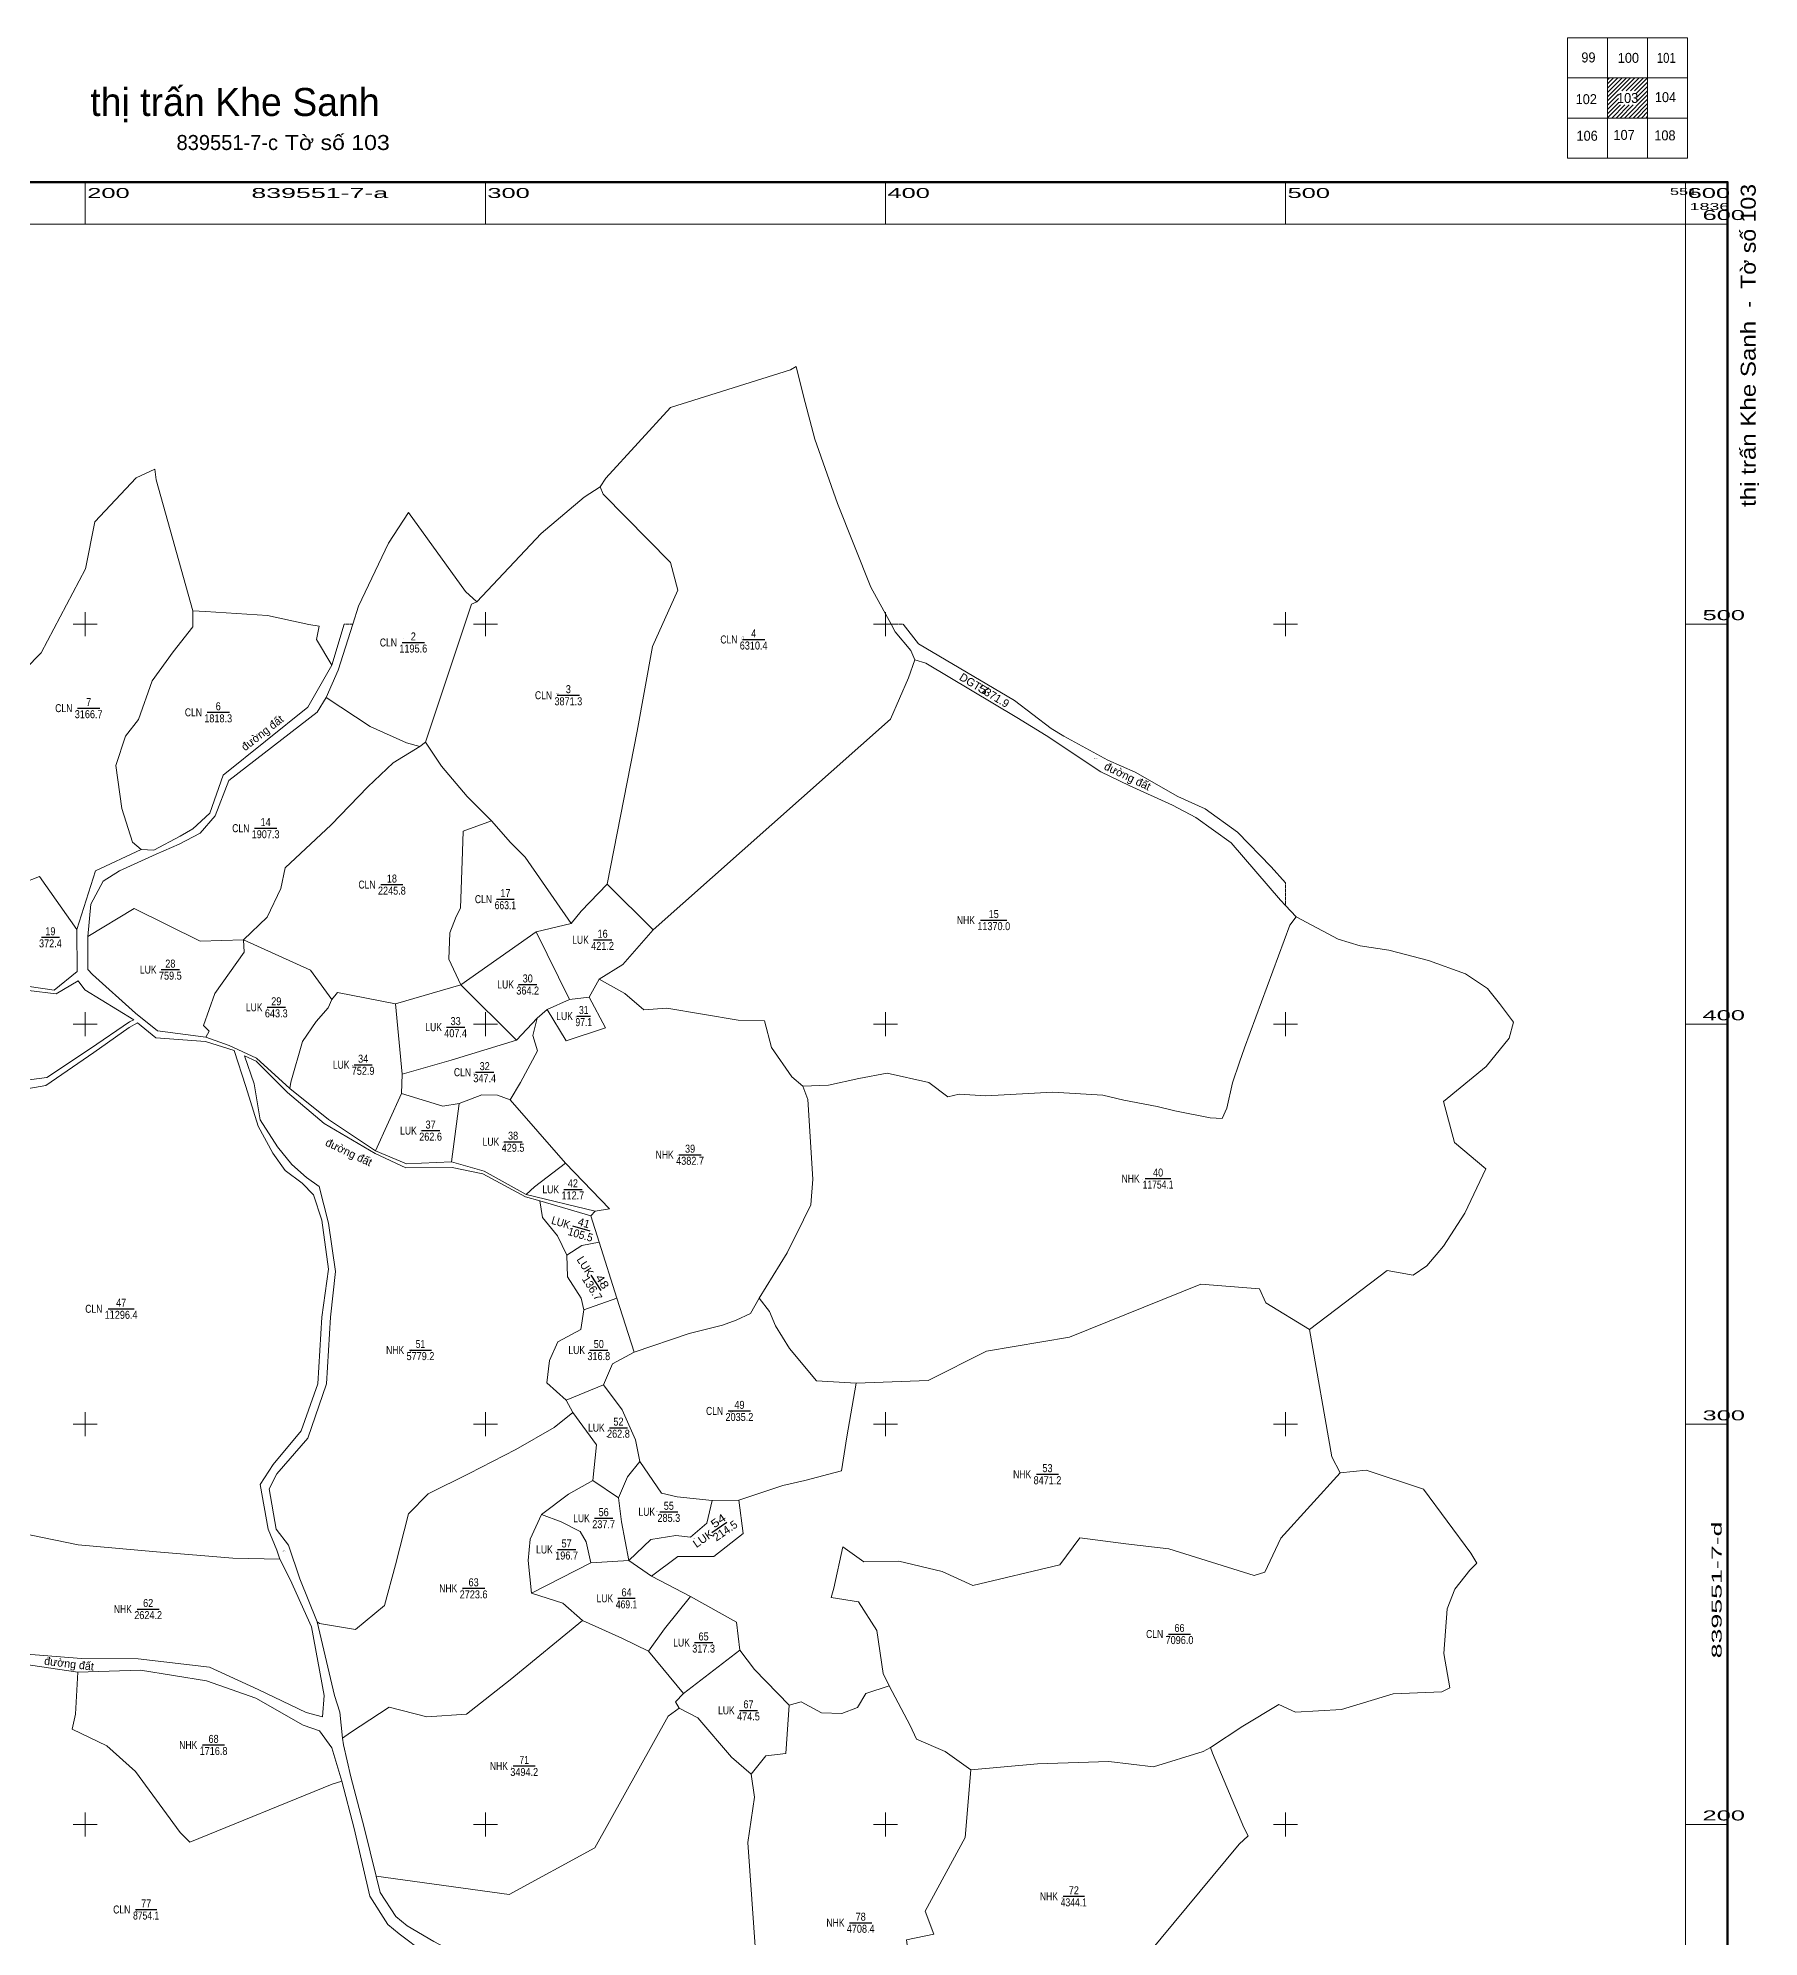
# Model space of a CAD drawing. Header units: metres. Extents: x 550890 to 551618, y 1835759 to 1836646.
# Drawn here: x 551188.2 to 551618.3, y 1836171.9 to 1836646.5 of the extents above; entities that cross this region are included whole.
import ezdxf
from ezdxf.enums import TextEntityAlignment as Align

# ---------------------------------------------------------------- set-up
doc = ezdxf.new("R2010")
doc.units = ezdxf.units.M
doc.header["$LTSCALE"] = 0.04
doc.linetypes.add('DOTTED', pattern=[1.5, 0.3, -1.2])
for name, color, linetype, lineweight in [('10', 7, 'Continuous', 13), ('13', 7, 'Continuous', 25), ('23', 7, 'Continuous', 13), ('24', 7, 'DOTTED', 13), ('63', 7, 'Continuous', 13)]:
    doc.layers.add(name, color=color, linetype=linetype, lineweight=lineweight)
doc.layers.add('15', color=7, linetype='Continuous')
doc.layers.add('28', color=7, linetype='Continuous')

msp = doc.modelspace()

# ---------------------------------------------------------------- linework, layer by layer
at = {"layer": '10'}
for p, q in [((551283.59, 1836469.4), (551280.32, 1836470.29)), ((551285.04, 1836470.49), (551283.59, 1836469.4)), ((551330.46, 1836435.04), (551341.9, 1836423.57)), ((551293.87, 1836409.87), (551312.71, 1836423.13)), ((551277.58, 1836405.12), (551293.87, 1836409.87)), ((551293.87, 1836409.87), (551307.81, 1836395.98)), ((551277.58, 1836405.12), (551279.17, 1836387.48)), ((551315.44, 1836403.72), (551312.98, 1836401.49)), ((551321, 1836406.21), (551315.44, 1836403.72)), ((551279.17, 1836387.48), (551279.01, 1836382.65)), ((551272.51, 1836368.36), (551279.01, 1836382.65)), ((551291.5, 1836365.6), (551293.42, 1836380.21)), ((551306.16, 1836381.14), (551320.03, 1836365.27)), ((551326.36, 1836352.07), (551328.43, 1836345.54)), ((551328.43, 1836345.54), (551332.87, 1836331.56)), ((551324.62, 1836328.6), (551332.87, 1836331.56)), ((551332.87, 1836331.56), (551337.17, 1836318.01)), ((551320.2, 1836306.08), (551329.51, 1836309.91)), ((551321.88, 1836302.99), (551320.2, 1836306.08)), ((551326.87, 1836285.93), (551333.25, 1836281.63)), ((551356.69, 1836280.93), (551363.35, 1836281.04)), ((551335.9, 1836265.96), (551326.37, 1836265.4)), ((551341.5, 1836262.03), (551335.9, 1836265.96)), ((551326.37, 1836265.4), (551311.51, 1836257.82)), ((551351.31, 1836256.98), (551341.5, 1836262.03)), ((551340.8, 1836243.28), (551349.49, 1836232.7)), ((551349.49, 1836232.7), (551363.64, 1836243.52)), ((551349.49, 1836232.7), (551347.51, 1836230.64)), ((551348.4, 1836229.07), (551347.51, 1836230.64))]:
    msp.add_line(p, q, dxfattribs=at)
for points in [[(551377.69, 1836564.39), (551376.23, 1836563.52), (551346.28, 1836554.13), (551330.12, 1836536.5), (551328.7, 1836534.29)], [(551181.03, 1836484.73), (551188.94, 1836492.86), (551200.07, 1836513.81), (551202.38, 1836525.58), (551212.76, 1836536.55), (551217.38, 1836538.77)], [(551217.38, 1836538.77), (551217.72, 1836536.1), (551226.91, 1836503.31)], [(551328.7, 1836534.29), (551324.69, 1836531.73), (551313.98, 1836522.69), (551297.89, 1836505.57)], [(551328.7, 1836534.29), (551329.41, 1836532.46), (551346.29, 1836515.44), (551348.07, 1836508.52), (551341.81, 1836494.43), (551337.94, 1836473.25), (551330.46, 1836435.04)], [(551297.89, 1836505.57), (551295.01, 1836508.17), (551280.8, 1836527.9)], [(551213.94, 1836443.63), (551211.84, 1836445.48), (551209.11, 1836453.95), (551207.6, 1836464.65), (551210.03, 1836472), (551213.34, 1836476.18), (551216.69, 1836485.82), (551221.98, 1836493.04), (551226.88, 1836499.3), (551226.91, 1836503.31)], [(551226.91, 1836503.31), (551230.09, 1836503.19), (551245.53, 1836502.18), (551255.88, 1836499.88), (551258.48, 1836499.53), (551257.76, 1836496.12), (551261.6, 1836489.74)], [(551297.89, 1836505.57), (551296.54, 1836505.03), (551285.04, 1836470.49)], [(551407.32, 1836491.04), (551405.8, 1836486.58), (551401.26, 1836476.28), (551341.9, 1836423.57)], [(551260.22, 1836481.64), (551271.18, 1836474.44), (551280.32, 1836470.29)], [(551301.5, 1836450.86), (551295.45, 1836456.94), (551289.01, 1836464.53), (551285.04, 1836470.49)], [(551283.59, 1836469.4), (551276.93, 1836465.31), (551270.59, 1836459.35)], [(551239.56, 1836421.12), (551245.48, 1836426.8), (551248.86, 1836433.9), (551249.99, 1836439.06), (551261.43, 1836449.87), (551270.59, 1836459.35)], [(551293.87, 1836409.87), (551290.9, 1836416.29), (551291.1, 1836422.82), (551292.7, 1836426.94), (551293.82, 1836428.99), (551294.31, 1836443.14), (551294.44, 1836448.27), (551301.5, 1836450.86)], [(551301.5, 1836450.86), (551306.26, 1836445.42), (551309.97, 1836441.77), (551321.46, 1836425.21)], [(551184.29, 1836435.23), (551188.57, 1836436.95), (551197.92, 1836423.69)], [(551330.46, 1836435.04), (551323.91, 1836428.29), (551321.46, 1836425.21)], [(551200.62, 1836421.9), (551212.26, 1836428.95), (551228.76, 1836420.75), (551239.56, 1836421.12)], [(551321, 1836406.21), (551312.71, 1836423.13), (551321.46, 1836425.21)], [(551341.9, 1836423.57), (551334.37, 1836414.93), (551328.46, 1836411.25)], [(551502.69, 1836426.87), (551501.05, 1836424.78), (551489.73, 1836394.14), (551488.49, 1836390.48), (551486.7, 1836385.35), (551485.32, 1836379.01), (551484.19, 1836376.45), (551481.13, 1836376.58), (551472.29, 1836378.37), (551467.95, 1836379.43), (551459.56, 1836381.01), (551454.37, 1836382.29), (551441.85, 1836383.04), (551425.06, 1836382.09), (551418.4, 1836382.48), (551415.55, 1836381.86), (551410.85, 1836385.47), (551400.45, 1836387.78), (551393.37, 1836386.43), (551385.75, 1836384.77), (551379.34, 1836384.5)], [(551239.56, 1836421.12), (551239.68, 1836417.99), (551232.35, 1836407.7), (551229.53, 1836399.68), (551230.94, 1836398.29), (551230.17, 1836396.8)], [(551261.61, 1836406.19), (551256.28, 1836413.52), (551239.56, 1836421.12)], [(551328.46, 1836411.25), (551325.98, 1836406.73), (551321, 1836406.21)], [(551328.46, 1836411.25), (551334.85, 1836407.71), (551339.63, 1836403.6), (551345.34, 1836404.03), (551363.15, 1836400.99), (551369.76, 1836400.83), (551371.49, 1836394.16), (551376.57, 1836386.85), (551379.34, 1836384.5)], [(551251.17, 1836383.97), (551251.39, 1836385.51), (551254.26, 1836395.68), (551257.71, 1836400.7), (551260.7, 1836404.13), (551261.61, 1836406.19)], [(551261.61, 1836406.19), (551263.07, 1836407.96), (551277.58, 1836405.12)], [(551325.98, 1836406.73), (551329.99, 1836399.08), (551320.17, 1836395.89), (551315.44, 1836403.72)], [(551306.16, 1836381.14), (551308.77, 1836385.46), (551313.06, 1836393.33), (551311.9, 1836397.17), (551312.98, 1836401.49), (551307.81, 1836395.98)], [(551550.04, 1836363.83), (551542.19, 1836370.42), (551539.48, 1836380.65), (551550.18, 1836389.44), (551555.93, 1836396.5), (551556.96, 1836400.55)], [(551307.81, 1836395.98), (551291.42, 1836390.99), (551279.17, 1836387.48)], [(551368.44, 1836331.54), (551375.45, 1836342.9), (551379.51, 1836351.1), (551381.34, 1836354.87), (551381.84, 1836361.29), (551380.61, 1836381.21), (551379.34, 1836384.5)], [(551279.01, 1836382.65), (551289.37, 1836379.5), (551293.42, 1836380.21)], [(551293.42, 1836380.21), (551299.11, 1836382.38), (551303.04, 1836382.25), (551306.16, 1836381.14)], [(551310.21, 1836357.48), (551312.27, 1836359.4), (551320.03, 1836365.27)], [(551327.42, 1836353.31), (551331.05, 1836353.88), (551320.03, 1836365.27)], [(551550.04, 1836363.83), (551544.78, 1836352.8), (551539.47, 1836344.57), (551535.29, 1836339.62)], [(551320.4, 1836342.32), (551318.01, 1836347.11), (551314.25, 1836351.72), (551313.62, 1836355.82)], [(551320.4, 1836342.32), (551324.11, 1836344.68), (551328.43, 1836345.54)], [(551324.62, 1836328.6), (551323.98, 1836331.56), (551320.57, 1836336.86), (551320.4, 1836342.32)], [(551505.99, 1836323.71), (551525.36, 1836338.47), (551531.88, 1836337.31), (551535.29, 1836339.62)], [(551505.99, 1836323.71), (551495.11, 1836330.35), (551493.45, 1836333.83), (551478.81, 1836335.04), (551446.01, 1836321.78), (551425.23, 1836318.26), (551410.67, 1836310.96), (551392.69, 1836310.31)], [(551320.2, 1836306.08), (551315.36, 1836310.38), (551316.05, 1836315.93), (551318.09, 1836320.63), (551323.9, 1836323.71), (551324.62, 1836328.6)], [(551368.44, 1836331.54), (551366.31, 1836327.66), (551362.71, 1836326), (551359.29, 1836324.75), (551350.97, 1836322.74), (551337.17, 1836318.01)], [(551392.69, 1836310.31), (551382.77, 1836310.85), (551375.99, 1836318.92), (551372.55, 1836324.58), (551371.05, 1836328.18), (551368.44, 1836331.54)], [(551513.63, 1836287.91), (551511.53, 1836291.91), (551505.99, 1836323.71)], [(551337.17, 1836318.01), (551331.75, 1836315.1), (551329.51, 1836309.91)], [(551329.51, 1836309.91), (551334.21, 1836303.64), (551337.54, 1836296.12), (551338.61, 1836290.74)], [(551363.35, 1836281.04), (551374.38, 1836284.7), (551379.87, 1836286), (551389.01, 1836288.36), (551390.38, 1836296.87), (551392.69, 1836310.31)], [(551267.54, 1836248.69), (551274.77, 1836254.68), (551277.51, 1836264.92), (551280.75, 1836277.65), (551285.74, 1836282.64), (551295.99, 1836287.71), (551307.63, 1836293.7), (551317.22, 1836299.2), (551321.88, 1836302.99)], [(551326.87, 1836285.93), (551327.77, 1836294.86), (551321.88, 1836302.99)], [(551333.25, 1836281.63), (551335.52, 1836286.84), (551338.61, 1836290.74)], [(551338.61, 1836290.74), (551344, 1836282.81), (551347.92, 1836281.89), (551356.69, 1836280.93)], [(551314.04, 1836277.46), (551320.76, 1836282.51), (551326.87, 1836285.93)], [(551513.63, 1836287.91), (551498.84, 1836271.58), (551494.81, 1836263.08), (551492.19, 1836262.25), (551470.82, 1836268.9), (551460.11, 1836270.11), (551448.62, 1836271.66), (551443.56, 1836264.86), (551421.88, 1836259.69), (551414.19, 1836263.22), (551403.36, 1836265.83), (551394.61, 1836265.63), (551389.37, 1836269.38), (551387.1, 1836259.08), (551386.45, 1836256.72), (551393.28, 1836255.63), (551397.82, 1836248.48), (551399.46, 1836237.73), (551400.91, 1836234.62)], [(551547.83, 1836265.28), (551546.27, 1836267.81), (551534.46, 1836283.77), (551520.13, 1836288.52), (551513.63, 1836287.91)], [(551333.25, 1836281.63), (551334.04, 1836275.64), (551335.9, 1836265.96)], [(551356.69, 1836280.93), (551355.37, 1836275.32), (551351.25, 1836271.76), (551347.6, 1836272.23), (551341.34, 1836271.2), (551335.9, 1836265.96)], [(551341.5, 1836262.03), (551348.07, 1836266.98), (551357.14, 1836266.98), (551364.44, 1836272.7), (551363.35, 1836281.04)], [(551248.66, 1836266.26), (551236.91, 1836266.57), (551217.77, 1836268.16), (551198.22, 1836269.86), (551177.44, 1836274.15), (551174.46, 1836275.91)], [(551311.51, 1836257.82), (551310.67, 1836265.96), (551311.23, 1836271.29), (551314.04, 1836277.46)], [(551326.37, 1836265.4), (551325.22, 1836270.62), (551323.71, 1836273.18), (551318.98, 1836275.64), (551314.04, 1836277.46)], [(551541.03, 1836234.13), (551539.54, 1836242.7), (551540.38, 1836253.89), (551542.33, 1836258.78), (551546.08, 1836263.51), (551547.83, 1836265.28)], [(551311.51, 1836257.82), (551319.36, 1836255.3), (551324.25, 1836250.97)], [(551340.8, 1836243.28), (551344.74, 1836248.9), (551351.31, 1836256.98)], [(551363.64, 1836243.52), (551362.8, 1836250.53), (551351.31, 1836256.98)], [(551257.99, 1836250.64), (551258.57, 1836250.24), (551267.54, 1836248.69)], [(551275.98, 1836229.28), (551285.36, 1836226.89), (551295.26, 1836227.58), (551306.17, 1836236.11), (551324.25, 1836250.97)], [(551324.25, 1836250.97), (551334.14, 1836246.53), (551340.8, 1836243.28)], [(551375.97, 1836229.77), (551367.29, 1836238.75), (551363.64, 1836243.52)], [(551264.16, 1836210.84), (551261.72, 1836210.1), (551226.15, 1836195.59), (551223.72, 1836197.95), (551212.56, 1836213.24), (551205.43, 1836219.66), (551196.7, 1836223.82), (551197.56, 1836227.54), (551198.14, 1836238.04)], [(551375.97, 1836229.77), (551378.93, 1836230.61), (551384.04, 1836227.93), (551389.08, 1836227.75), (551393.04, 1836229.21), (551395.1, 1836232.74), (551400.91, 1836234.62)], [(551400.91, 1836234.62), (551406.16, 1836224.72), (551407.72, 1836221.34), (551414.93, 1836218.22), (551421.38, 1836213.61)], [(551481.28, 1836219.26), (551489.3, 1836224.6), (551498.3, 1836229.94), (551502.52, 1836228.07), (551513.95, 1836228.69), (551526.92, 1836232.6), (551539.08, 1836233.14), (551541.03, 1836234.13)], [(551275.98, 1836229.28), (551266.32, 1836222.95), (551264.31, 1836221.54)], [(551348.4, 1836229.07), (551345.7, 1836227.1), (551327.36, 1836194.12), (551305.96, 1836182.49), (551272.68, 1836187.06)], [(551348.4, 1836229.07), (551353.14, 1836226.64), (551361.51, 1836216.79), (551366.44, 1836212.6)], [(551366.44, 1836212.6), (551370.09, 1836217.14), (551375.13, 1836217.7), (551375.97, 1836229.77)], [(551421.38, 1836213.61), (551438, 1836215.11), (551455.82, 1836215.69), (551466.98, 1836214.39), (551479.37, 1836218.25), (551481.28, 1836219.26)], [(551481.28, 1836219.26), (551481.77, 1836217.79), (551489.56, 1836199.22), (551490.68, 1836197.18)], [(551421.38, 1836213.61), (551419.9, 1836196.77), (551409.92, 1836178.35), (551412.08, 1836172.59), (551405.29, 1836171.14), (551408.67, 1836145.24), (551410.7, 1836141.42)], [(551391.47, 1836097.86), (551368.09, 1836160.08), (551365.61, 1836195.49), (551367.24, 1836206.83), (551366.44, 1836212.6)], [(551490.68, 1836197.18), (551488.41, 1836195.09), (551465.63, 1836167.69), (551452.71, 1836156.84), (551449.43, 1836141.41), (551449.94, 1836138.05)]]:
    msp.add_lwpolyline(points, dxfattribs=at)
at = {"layer": '13'}
for p, q in [((551279.2, 1836495.41), (551284.78, 1836495.41)), ((551364.3, 1836496.16), (551369.82, 1836496.16)), ((551317.96, 1836482.23), (551323.52, 1836482.23)), ((551198.06, 1836479), (551203.64, 1836479)), ((551230.45, 1836477.96), (551236.01, 1836477.96)), ((551242.29, 1836449), (551247.85, 1836449)), ((551273.85, 1836434.9), (551279.41, 1836434.9)), ((551302.8, 1836431.26), (551307.19, 1836431.26)), ((551423.78, 1836426.02), (551430.35, 1836426.02)), ((551189.02, 1836421.72), (551193.54, 1836421.72)), ((551327.03, 1836421.1), (551331.57, 1836421.1)), ((551218.98, 1836413.65), (551223.54, 1836413.65)), ((551308.31, 1836409.93), (551312.85, 1836409.93)), ((551245.47, 1836404.23), (551250.01, 1836404.23)), ((551290.31, 1836399.27), (551294.83, 1836399.27)), ((551322.9, 1836402.04), (551326.29, 1836402.04)), ((551267.19, 1836389.87), (551271.71, 1836389.87)), ((551297.57, 1836388.01), (551302.09, 1836388.01)), ((551284.02, 1836373.41), (551288.6, 1836373.41)), ((551304.64, 1836370.63), (551309.2, 1836370.63)), ((551348.37, 1836367.38), (551353.95, 1836367.38)), ((551464.93, 1836361.42), (551471.35, 1836361.42)), ((551319.58, 1836358.73), (551324.16, 1836358.73)), ((551321.74, 1836349.61), (551326.11, 1836348.32)), ((551326.39, 1836337.32), (551328.86, 1836333.46)), ((551205.69, 1836328.88), (551212.22, 1836328.88)), ((551281, 1836318.56), (551286.56, 1836318.56)), ((551326.08, 1836318.56), (551330.62, 1836318.56)), ((551330.99, 1836299.16), (551335.53, 1836299.16)), ((551360.72, 1836303.35), (551366.28, 1836303.35)), ((551437.71, 1836287.54), (551443.27, 1836287.54)), ((551327.27, 1836276.54), (551331.85, 1836276.54)), ((551343.59, 1836278.13), (551348.13, 1836278.13)), ((551356.64, 1836272.95), (551360.39, 1836275.55)), ((551318.01, 1836268.72), (551322.59, 1836268.72)), ((551294.27, 1836259.01), (551299.85, 1836259.01)), ((551333.09, 1836256.51), (551337.48, 1836256.51)), ((551212.94, 1836253.83), (551218.5, 1836253.83)), ((551470.71, 1836247.59), (551476.27, 1836247.59)), ((551352.28, 1836245.47), (551356.82, 1836245.47)), ((551363.48, 1836228.51), (551368.04, 1836228.51)), ((551229.28, 1836219.87), (551234.84, 1836219.87)), ((551306.93, 1836214.61), (551312.49, 1836214.61)), ((551444.38, 1836182.03), (551449.78, 1836182.03)), ((551212.52, 1836178.74), (551217.92, 1836178.74)), ((551391.05, 1836175.43), (551396.57, 1836175.43))]:
    msp.add_line(p, q, dxfattribs=at)
at = {"layer": '23'}
for p, q in [((551261.6, 1836489.74), (551264.7, 1836500)), ((551502.69, 1836426.87), (551500, 1836429.69)), ((551198.01, 1836413.21), (551197.92, 1836423.69)), ((551212.12, 1836401.14), (551211.04, 1836400.63)), ((551313.62, 1836355.82), (551310, 1836356.88)), ((551327.42, 1836353.31), (551310.21, 1836357.48)), ((551326.36, 1836352.07), (551313.62, 1836355.82)), ((551326.36, 1836352.07), (551327.42, 1836353.31))]:
    msp.add_line(p, q, dxfattribs=at)
for points in [[(551401.4, 1836500), (551396.33, 1836509.27), (551388.05, 1836530.14), (551382.31, 1836546.24), (551379.55, 1836556.95), (551377.69, 1836564.39)], [(551280.8, 1836527.9), (551275.81, 1836520.23), (551268.31, 1836504.48), (551266.87, 1836500)], [(551266.87, 1836500), (551263.19, 1836488.52), (551260.22, 1836481.64)], [(551407.32, 1836491.04), (551406.31, 1836493.37), (551402.45, 1836498.09), (551401.4, 1836500)], [(551404.4, 1836500), (551408.3, 1836495.11), (551432.28, 1836480.95)], [(551261.6, 1836489.74), (551255.62, 1836479.25), (551234.48, 1836462.22), (551231.11, 1836452.78), (551226.89, 1836448.86), (551223.74, 1836447.02), (551217.17, 1836443.51), (551213.94, 1836443.63)], [(551500, 1836429.69), (551498.74, 1836431.01), (551486.42, 1836445.37), (551477.61, 1836451.65), (551471.71, 1836454.72), (551460.92, 1836459.7), (551453.84, 1836463.05), (551440.2, 1836472.16), (551432.87, 1836476.65), (551410.13, 1836490.28), (551407.32, 1836491.04)], [(551200.62, 1836421.9), (551201.37, 1836430.04), (551204.44, 1836435.79), (551208.57, 1836438.32), (551217.75, 1836442.52), (551223.49, 1836445.03), (551228.75, 1836447.76), (551232.48, 1836452.06), (551235.88, 1836460.93), (551257.94, 1836478), (551260.22, 1836481.64)], [(551432.28, 1836480.95), (551441.45, 1836473.92), (551444.59, 1836472), (551455.59, 1836465.96), (551462.44, 1836463)], [(551462.44, 1836463), (551473.11, 1836456.95), (551479.91, 1836453.8), (551487.98, 1836447.99), (551496.38, 1836439.38), (551500, 1836435.37)], [(551197.92, 1836423.69), (551202.55, 1836438.36), (551213.94, 1836443.63)], [(551556.96, 1836400.55), (551553.48, 1836405.2), (551550.47, 1836408.9), (551545, 1836412.57), (551535.74, 1836415.94), (551525.85, 1836418.55), (551518.64, 1836419.63), (551513.14, 1836421.24), (551502.69, 1836426.87)], [(551230.17, 1836396.8), (551218.02, 1836398.34), (551212.58, 1836402.77), (551201.79, 1836412.42), (551200.64, 1836413.66), (551200.62, 1836421.9)], [(551179.11, 1836410.43), (551192.21, 1836408.5), (551198.01, 1836413.21)], [(551157.79, 1836409.86), (551161.14, 1836409.98), (551165.41, 1836410.49), (551166.87, 1836410.22), (551178.93, 1836409.3), (551192.71, 1836407.59), (551198.23, 1836410.88)], [(551198.23, 1836410.88), (551199.9, 1836408.56), (551212.12, 1836401.14)], [(551110.18, 1836265.32), (551114.84, 1836268.51), (551120.4, 1836279.49), (551125.83, 1836285.38), (551132.87, 1836292.95), (551139.45, 1836301.24), (551142.91, 1836304.34), (551150.42, 1836320.69), (551155.09, 1836335.68), (551160.52, 1836355.09), (551162.03, 1836375.25), (551166.13, 1836381.37), (551172.38, 1836384.39), (551190.42, 1836386.67), (551201.35, 1836393.97), (551211.04, 1836400.63)], [(551141.37, 1836298.52), (551142.04, 1836300.27), (551143.49, 1836302.62), (551159.08, 1836332.99), (551163.03, 1836355.04), (551163.27, 1836373.55), (551167.46, 1836380.18), (551173.01, 1836381.72), (551190.13, 1836384.65), (551202.16, 1836392.9), (551210.94, 1836399.21), (551213.08, 1836400.36)], [(551213.08, 1836400.36), (551217.64, 1836396.62), (551230.06, 1836395.65), (551237.22, 1836393.4)], [(551230.17, 1836396.8), (551235.96, 1836394.71), (551242.76, 1836391.48), (551251.17, 1836383.97)], [(551237.22, 1836393.4), (551240.14, 1836384.47), (551243.21, 1836374.52), (551246.88, 1836367.79), (551249.98, 1836363.4), (551254.19, 1836360.28), (551257.02, 1836357.39), (551259.16, 1836351.03), (551260.79, 1836338.77), (551259.15, 1836326.82), (551258.15, 1836310.1), (551253.93, 1836298.4), (551246.93, 1836289.94), (551243.75, 1836284.94), (551245.72, 1836273.76), (551247.9, 1836268.52), (551248.66, 1836266.26)], [(551257.99, 1836250.64), (551253.64, 1836261.35), (551250.77, 1836269.77), (551247.71, 1836273.8), (551245.98, 1836283.88), (551247.91, 1836287.61), (551255.64, 1836296.57), (551260.3, 1836310.09), (551261.33, 1836326.76), (551262.51, 1836338.16), (551260.83, 1836350.29), (551258.46, 1836359.43), (551255.27, 1836361.66), (551251.6, 1836364.92), (551248.06, 1836369.36), (551243.69, 1836376.08), (551242.22, 1836385.11), (551239.83, 1836392.14)], [(551310, 1836356.88), (551299.37, 1836362.63), (551291.73, 1836364.19), (551280.09, 1836364.1), (551272.45, 1836367.65), (551259.72, 1836375.21), (551250.56, 1836382.91), (551242.71, 1836390.74), (551239.83, 1836392.14)], [(551272.51, 1836368.36), (551260.79, 1836376.18), (551251.17, 1836383.97)], [(551291.5, 1836365.6), (551280.31, 1836365.08), (551272.51, 1836368.36)], [(551310.21, 1836357.48), (551299.71, 1836363.24), (551291.5, 1836365.6)], [(551259.27, 1836226.93), (551259.75, 1836232.2), (551256.54, 1836249.36), (551251.19, 1836261.25), (551248.66, 1836266.26)], [(551257.99, 1836250.64), (551262.32, 1836232.23), (551263.6, 1836228.03), (551264.31, 1836221.54)], [(551161.44, 1836245.46), (551181.18, 1836242.89), (551199.05, 1836241.47), (551213.21, 1836241.42), (551231.02, 1836239.29), (551243.22, 1836233.7), (551255.22, 1836227.97), (551259.27, 1836226.93)], [(551198.14, 1836238.04), (551181.84, 1836240.45), (551161.16, 1836240.34)], [(551258.56, 1836223.36), (551254.45, 1836224.77), (551242.63, 1836231.55), (551230.3, 1836235.89), (551213.82, 1836238.54), (551198.14, 1836238.04)], [(551264.16, 1836210.84), (551261.59, 1836219.12), (551258.56, 1836223.36)], [(551264.31, 1836221.54), (551264.55, 1836219.86), (551266.38, 1836211.88), (551269.71, 1836199.24), (551272.68, 1836187.06)], [(551284.84, 1836167.82), (551278.43, 1836172.62), (551275.63, 1836174.96), (551271.15, 1836182.07), (551267.25, 1836199), (551264.16, 1836210.84)], [(551350.82, 1836070.56), (551338.8, 1836116.42), (551336.56, 1836123.94), (551334.07, 1836134.39), (551328.36, 1836143.09), (551319.43, 1836153.98), (551308.39, 1836159.53), (551287.12, 1836170.7), (551280.44, 1836174.65), (551277.64, 1836177), (551273.69, 1836182.99), (551272.68, 1836187.06)]]:
    msp.add_lwpolyline(points, dxfattribs=at)
at = {"layer": '24'}
for p, q in [((551264.7, 1836500), (551266.87, 1836500)), ((551401.4, 1836500), (551404.4, 1836500)), ((551500, 1836429.69), (551500, 1836435.37))]:
    msp.add_line(p, q, dxfattribs=at)
at = {"layer": '63'}
for p, q in [((551580.5, 1836616.5), (551580.5, 1836646.5)), ((551590.5, 1836616.5), (551590.5, 1836646.5)), ((551600.5, 1836636.5), (551570.5, 1836636.5)), ((551580.5, 1836636.06), (551580.94, 1836636.5)), ((551580.5, 1836635), (551582, 1836636.5)), ((551580.5, 1836633.94), (551583.06, 1836636.5)), ((551580.5, 1836632.88), (551584.12, 1836636.5)), ((551580.5, 1836631.82), (551585.18, 1836636.5)), ((551580.5, 1836630.76), (551586.24, 1836636.5)), ((551584.05, 1836633.25), (551587.3, 1836636.5)), ((551585.12, 1836633.25), (551588.37, 1836636.5)), ((551586.18, 1836633.25), (551589.43, 1836636.5)), ((551587.24, 1836633.25), (551590.49, 1836636.5)), ((551580.5, 1836629.7), (551583.25, 1836632.45)), ((551580.5, 1836628.63), (551583.25, 1836631.38)), ((551584.73, 1836626.5), (551590.5, 1836632.27)), ((551585.79, 1836626.5), (551590.5, 1836631.21)), ((551587.75, 1836632.7), (551590.5, 1836635.45)), ((551587.75, 1836631.64), (551590.5, 1836634.39)), ((551587.75, 1836630.58), (551590.5, 1836633.33)), ((551600.5, 1836626.5), (551570.5, 1836626.5)), ((551580.5, 1836627.57), (551583.25, 1836630.32)), ((551580.5, 1836626.51), (551583.74, 1836629.75)), ((551581.55, 1836626.5), (551584.8, 1836629.75)), ((551582.61, 1836626.5), (551585.86, 1836629.75)), ((551583.67, 1836626.5), (551586.92, 1836629.75)), ((551586.85, 1836626.5), (551590.5, 1836630.15)), ((551587.91, 1836626.5), (551590.5, 1836629.09)), ((551588.97, 1836626.5), (551590.5, 1836628.03)), ((551590.03, 1836626.5), (551590.5, 1836626.97)), ((551200, 1836600), (551200, 1836610.5)), ((551300, 1836600), (551300, 1836610.5)), ((551400, 1836600), (551400, 1836610.5)), ((551500, 1836600), (551500, 1836610.5)), ((551600, 1836600), (551600, 1836610.5)), ((551600, 1836600), (551610.5, 1836600)), ((551200, 1836497), (551200, 1836503)), ((551300, 1836497), (551300, 1836503)), ((551400, 1836497), (551400, 1836503)), ((551500, 1836497), (551500, 1836503)), ((551197, 1836500), (551203, 1836500)), ((551297, 1836500), (551303, 1836500)), ((551397, 1836500), (551403, 1836500)), ((551497, 1836500), (551503, 1836500)), ((551600, 1836500), (551610.5, 1836500)), ((551197, 1836400), (551203, 1836400)), ((551200, 1836397), (551200, 1836403)), ((551297, 1836400), (551303, 1836400)), ((551300, 1836397), (551300, 1836403)), ((551397, 1836400), (551403, 1836400)), ((551400, 1836397), (551400, 1836403)), ((551497, 1836400), (551503, 1836400)), ((551500, 1836397), (551500, 1836403)), ((551600, 1836400), (551610.5, 1836400)), ((551197, 1836300), (551203, 1836300)), ((551200, 1836297), (551200, 1836303)), ((551297, 1836300), (551303, 1836300)), ((551300, 1836297), (551300, 1836303)), ((551397, 1836300), (551403, 1836300)), ((551400, 1836297), (551400, 1836303)), ((551497, 1836300), (551503, 1836300)), ((551500, 1836297), (551500, 1836303)), ((551600, 1836300), (551610.5, 1836300)), ((551197, 1836200), (551203, 1836200)), ((551200, 1836197), (551200, 1836203)), ((551297, 1836200), (551303, 1836200)), ((551300, 1836197), (551300, 1836203)), ((551397, 1836200), (551403, 1836200)), ((551400, 1836197), (551400, 1836203)), ((551497, 1836200), (551503, 1836200)), ((551500, 1836197), (551500, 1836203)), ((551600, 1836200), (551610.5, 1836200))]:
    msp.add_line(p, q, dxfattribs=at)
msp.add_lwpolyline([(551600.5, 1836616.5), (551570.5, 1836616.5), (551570.5, 1836646.5), (551600.5, 1836646.5)], close=True, dxfattribs=at)
at = {"layer": '63', "lineweight": 158}
msp.add_lwpolyline([(550889.5, 1836610.5), (551610.5, 1836610.5), (551610.5, 1835889.5), (550889.5, 1835889.5)], close=True, dxfattribs=at)
at = {"layer": '63'}
msp.add_lwpolyline([(550900, 1836119.96), (550900, 1836600), (551600, 1836600), (551600, 1835900), (550900, 1835900), (550900, 1836102.86)], dxfattribs=at)

# ---------------------------------------------------------------- texts
at = {"layer": '13'}
for s, width, p in [('4', 0.8, (551367.06, 1836496.67)), ('1195.6', 0.85, (551281.99, 1836492.9)), ('2', 0.85, (551281.99, 1836495.92)), ('6310.4', 0.85, (551367.06, 1836493.65)), ('3', 0.85, (551320.74, 1836482.74)), ('7', 0.85, (551200.85, 1836479.51)), ('6', 0.85, (551233.23, 1836478.47)), ('3871.3', 0.85, (551320.74, 1836479.72)), ('3166.7', 0.85, (551200.85, 1836476.49)), ('1818.3', 0.85, (551233.23, 1836475.45)), ('14', 0.85, (551245.075, 1836449.51)), ('1907.3', 0.85, (551245.07, 1836446.49)), ('18', 0.85, (551276.635, 1836435.41)), ('2245.8', 0.85, (551276.63, 1836432.39)), ('17', 0.85, (551305.005, 1836431.77)), ('663.1', 0.8, (551305.005, 1836428.75)), ('15', 0.85, (551427.055, 1836426.53)), ('19', 0.85, (551191.285, 1836422.23)), ('16', 0.85, (551329.305, 1836421.61)), ('11370.0', 0.85, (551427.065, 1836423.51)), ('372.4', 0.85, (551191.28, 1836419.21)), ('421.2', 0.85, (551329.3, 1836418.59)), ('759.5', 0.85, (551221.26, 1836411.14)), ('28', 0.85, (551221.265, 1836414.16)), ('364.2', 0.85, (551310.58, 1836407.42)), ('30', 0.85, (551310.585, 1836410.44)), ('643.3', 0.85, (551247.74, 1836401.72)), ('29', 0.85, (551247.745, 1836404.74)), ('31', 0.8, (551324.59, 1836402.55)), ('407.4', 0.85, (551292.57, 1836396.76)), ('33', 0.85, (551292.575, 1836399.78)), ('97.1', 0.8, (551324.595, 1836399.53)), ('752.9', 0.85, (551269.45, 1836387.36)), ('34', 0.85, (551269.455, 1836390.38)), ('32', 0.85, (551299.835, 1836388.52)), ('347.4', 0.85, (551299.83, 1836385.5)), ('37', 0.85, (551286.315, 1836373.92)), ('262.6', 0.85, (551286.31, 1836370.9)), ('429.5', 0.85, (551306.92, 1836368.12)), ('38', 0.85, (551306.925, 1836371.14)), ('4382.7', 0.85, (551351.16, 1836364.87)), ('39', 0.85, (551351.165, 1836367.89)), ('42', 0.85, (551321.875, 1836359.24)), ('11754.1', 0.8, (551468.14, 1836358.91)), ('40', 0.85, (551468.145, 1836361.93)), ('112.7', 0.85, (551321.87, 1836356.22)), ('11296.4', 0.85, (551208.965, 1836326.37)), ('47', 0.85, (551208.965, 1836329.39)), ('5779.2', 0.85, (551283.78, 1836316.05)), ('51', 0.8, (551283.78, 1836319.07)), ('316.8', 0.85, (551328.35, 1836316.05)), ('50', 0.85, (551328.355, 1836319.07)), ('49', 0.85, (551363.505, 1836303.86)), ('52', 0.85, (551333.265, 1836299.67)), ('2035.2', 0.85, (551363.5, 1836300.84)), ('262.8', 0.85, (551333.26, 1836296.65)), ('53', 0.85, (551440.495, 1836288.05)), ('8471.2', 0.85, (551440.49, 1836285.03)), ('55', 0.85, (551345.855, 1836278.64)), ('237.7', 0.85, (551329.56, 1836274.03)), ('56', 0.85, (551329.565, 1836277.05)), ('285.3', 0.85, (551345.86, 1836275.62)), ('57', 0.85, (551320.305, 1836269.23)), ('196.7', 0.85, (551320.3, 1836266.21)), ('63', 0.85, (551297.065, 1836259.52)), ('62', 0.85, (551215.725, 1836254.34)), ('2723.6', 0.85, (551297.06, 1836256.5)), ('64', 0.85, (551335.285, 1836257.02)), ('2624.2', 0.85, (551215.72, 1836251.32)), ('469.1', 0.8, (551335.285, 1836254)), ('65', 0.85, (551354.545, 1836245.98)), ('7096.0', 0.85, (551473.49, 1836245.08)), ('66', 0.85, (551473.495, 1836248.1)), ('317.3', 0.85, (551354.55, 1836242.96)), ('474.5', 0.85, (551365.76, 1836226)), ('67', 0.85, (551365.765, 1836229.02)), ('1716.8', 0.85, (551232.06, 1836217.36)), ('68', 0.85, (551232.065, 1836220.38)), ('3494.2', 0.85, (551309.71, 1836212.1)), ('71', 0.8, (551309.71, 1836215.12)), ('77', 0.85, (551215.225, 1836179.25)), ('4344.1', 0.8, (551447.075, 1836179.52)), ('72', 0.85, (551447.085, 1836182.54)), ('8754.1', 0.8, (551215.215, 1836176.23)), ('78', 0.85, (551393.815, 1836175.94)), ('4708.4', 0.85, (551393.81, 1836172.92))]:
    msp.add_text(s, height=2, dxfattribs=dict(at, width=width)).set_placement(p, align=Align.CENTER)
at = {"layer": '13', "width": 0.8}
for s, p in [('CLN ', (551278.5, 1836494.41)), ('CLN ', (551363.61, 1836495.16)), ('CLN ', (551197.36, 1836478)), ('CLN ', (551317.27, 1836481.23)), ('CLN ', (551229.76, 1836476.96)), ('CLN ', (551241.6, 1836448)), ('CLN ', (551273.16, 1836433.9)), ('CLN ', (551302.25, 1836430.26)), ('NHK ', (551422.96, 1836425.02)), ('LUK ', (551326.46, 1836420.1)), ('LUK ', (551218.41, 1836412.65)), ('LUK ', (551307.74, 1836408.93)), ('LUK ', (551244.9, 1836403.23)), ('LUK ', (551289.75, 1836398.27)), ('LUK ', (551322.48, 1836401.04)), ('LUK ', (551266.63, 1836388.87)), ('CLN ', (551297.01, 1836387.01)), ('LUK ', (551283.45, 1836372.41)), ('LUK ', (551304.07, 1836369.63)), ('NHK ', (551347.67, 1836366.38)), ('NHK ', (551464.13, 1836360.42)), ('LUK ', (551319.01, 1836357.73)), ('CLN ', (551204.87, 1836327.88)), ('NHK ', (551280.31, 1836317.56)), ('LUK ', (551325.51, 1836317.56)), ('CLN ', (551360.03, 1836302.35)), ('LUK ', (551330.42, 1836298.16)), ('NHK ', (551437.02, 1836286.54)), ('LUK ', (551326.7, 1836275.54)), ('LUK ', (551343.02, 1836277.13)), ('LUK ', (551317.44, 1836267.72)), ('NHK ', (551293.57, 1836258.01)), ('LUK ', (551332.54, 1836255.51)), ('NHK ', (551212.25, 1836252.83)), ('CLN ', (551470.02, 1836246.59)), ('LUK ', (551351.71, 1836244.47)), ('LUK ', (551362.91, 1836227.51)), ('NHK ', (551228.59, 1836218.87)), ('NHK ', (551306.24, 1836213.61)), ('NHK ', (551443.71, 1836181.03)), ('CLN ', (551211.85, 1836177.74)), ('NHK ', (551390.36, 1836174.43))]:
    msp.add_text(s, height=2, dxfattribs=at).set_placement(p, align=Align.RIGHT)
at = {"layer": '13'}
for s, rotation, p in [('DGT ', 328.792, (551423.724, 1836482.898)), ('LUK ', 302.611, (551325.92, 1836336.188))]:
    msp.add_text(s, height=2, rotation=rotation, dxfattribs=at).set_placement(p, align=Align.RIGHT)
for s, width, p in [('5', 1.65, (551422.83, 1836483.44)), ('/', 1.55, (551423.86, 1836482.82))]:
    msp.add_text(s, height=2, rotation=328.792, dxfattribs=dict(at, width=width)).set_placement(p)
msp.add_text('371.9', height=2, rotation=328.792, dxfattribs=at).set_placement((551424.43, 1836482.47))
for rotation, width, p in [(343.61, 0.9, (551321.476, 1836348.639)), (34.695, 1.05, (551357.882, 1836272.599))]:
    msp.add_text('LUK ', height=2, rotation=rotation, dxfattribs=dict(at, width=width)).set_placement(p, align=Align.RIGHT)
for s, rotation, p in [('41', 343.61, (551324.358, 1836349.376)), ('136.7', 302.611, (551325.855, 1836333.504)), ('214.5', 34.695, (551360.511, 1836272.585))]:
    msp.add_text(s, height=2, rotation=rotation, dxfattribs=at).set_placement(p, align=Align.CENTER)
for s, rotation, width, p in [('105.5', 343.61, 0.95, (551323.498, 1836346.472)), ('48', 302.611, 1.25, (551328.398, 1836335.124)), ('54', 34.695, 1.3, (551358.791, 1836275.071))]:
    msp.add_text(s, height=2, rotation=rotation, dxfattribs=dict(at, width=width)).set_placement(p, align=Align.CENTER)
at = {"layer": '15'}
for s, p in [('7087', (551279.375, 1836496.38)), ('Hồ Thị Heng', (551364.38, 1836496.22)), ('Hồ Văn Pen', (551364.375, 1836496.58)), ('Khối 6', (551364.375, 1836496.46)), ('Khối 6', (551364.375, 1836496.34)), ('Hồ Thị Lan', (551318.035, 1836482.65)), ('Khối 6', (551318.035, 1836482.53)), ('Khối 6', (551318.035, 1836482.41)), ('UBND thị trấn quản lý', (551452.71, 1836466.32)), ('DGT', (551452.705, 1836466.44)), ('7127', (551188.865, 1836421.04)), ('Hồ Thị Nang', (551297.22, 1836387.24)), ('Hồ Tà Nga', (551297.225, 1836387.6)), ('Khối 6', (551297.215, 1836387.48)), ('Khối 6', (551297.215, 1836387.36)), ('7167', (551304.285, 1836370.5)), ('Hồ Văn Rây', (551206.41, 1836328.63)), ('Khối 6', (551206.405, 1836328.51)), ('Khối 6', (551206.405, 1836328.39)), ('Hồ Văn Thanh', (551281.55, 1836318.45)), ('Hồ Thị A Dầm', (551281.555, 1836318.09)), ('Khối 6', (551281.545, 1836318.33)), ('Khối 6', (551281.545, 1836318.21)), ('Hồ Thanh Tôộc', (551361.345, 1836303.1)), ('Hồ Thị Hoạt', (551361.35, 1836302.74)), ('Khối 6', (551361.345, 1836302.98)), ('Khối 6', (551361.345, 1836302.86)), ('UBND thị trấn quản lý', (551249.66, 1836268.17)), ('DGT', (551249.655, 1836268.29)), ('7207', (551317.435, 1836268.24)), ('Hồ Văn Vây', (551213.035, 1836253.36)), ('Hồ Thị Số', (551213.045, 1836253)), ('Khối 6', (551213.035, 1836253.24)), ('Khối 6', (551213.035, 1836253.12)), ('Hồ Thanh Tôộc', (551470.805, 1836247.24)), ('Hồ Thị Hoạt', (551470.81, 1836246.88)), ('Khối 6', (551470.805, 1836247.12)), ('Khối 6', (551470.805, 1836247)), ('Hồ Văn Thắng', (551229.38, 1836219.51)), ('Khối 6', (551229.375, 1836219.39)), ('Khối 6', (551229.375, 1836219.27)), ('Hồ Văn Hóa', (551444.145, 1836181.55)), ('Khối 6', (551444.135, 1836181.43)), ('Khối 6', (551444.135, 1836181.31)), ('Hồ Văn Vây', (551212.845, 1836178.51)), ('Hồ Thị Số', (551212.855, 1836178.15)), ('Khối 6', (551212.845, 1836178.39)), ('Khối 6', (551212.845, 1836178.27))]:
    msp.add_text(s, height=0.1, dxfattribs=at).set_placement(p, align=Align.CENTER)
for s, width, p in [('CLN', 1.1, (551279.375, 1836496.26)), ('7085', 0.95, (551364.38, 1836496.82)), ('CLN', 1.1, (551364.385, 1836496.7)), ('7086', 0.95, (551318.04, 1836482.89)), ('CLN', 1.1, (551318.045, 1836482.77)), ('7103', 0.95, (551198.78, 1836478.22)), ('CLN', 1.1, (551198.785, 1836478.1)), ('7104', 0.95, (551231.77, 1836477.18)), ('CLN', 1.1, (551231.775, 1836477.06)), ('7106', 0.95, (551452.71, 1836466.56)), ('CLN', 1.1, (551242.325, 1836448.24)), ('7111', 0.9, (551242.315, 1836448.36)), ('7128', 0.95, (551273.55, 1836434.23)), ('CLN', 1.1, (551273.555, 1836434.11)), ('7129', 0.95, (551302.87, 1836430.72)), ('CLN', 1.1, (551302.875, 1836430.6)), ('NHK', 1.1, (551423.675, 1836425.4)), ('7131', 0.9, (551423.675, 1836425.52)), ('LUK', 1.1, (551188.865, 1836420.92)), ('7130', 0.95, (551327.18, 1836420.61)), ('LUK', 1.1, (551327.185, 1836420.49)), ('7143', 0.95, (551219.03, 1836413.62)), ('LUK', 1.1, (551219.035, 1836413.5)), ('7141', 0.9, (551308.265, 1836409.67)), ('LUK', 1.1, (551308.275, 1836409.55)), ('7142', 0.9, (551245.425, 1836403.96)), ('LUK', 1.1, (551245.435, 1836403.84)), ('7155', 0.95, (551289.96, 1836399.1)), ('LUK', 1.1, (551289.965, 1836398.98)), ('7140', 0.95, (551322.73, 1836401.83)), ('LUK', 1.1, (551322.735, 1836401.71)), ('7154', 0.95, (551266.83, 1836389.74)), ('LUK', 1.1, (551266.835, 1836389.62)), ('7156', 0.95, (551297.22, 1836387.84)), ('CLN', 1.1, (551297.225, 1836387.72)), ('7168', 0.95, (551283.65, 1836373.28)), ('LUK', 1.1, (551283.655, 1836373.16)), ('LUK', 1.1, (551304.285, 1836370.38)), ('NHK', 1.1, (551347.865, 1836367.18)), ('7166', 0.95, (551347.87, 1836367.3)), ('NHK', 1.1, (551464.325, 1836361.22)), ('7165', 0.95, (551464.33, 1836361.34)), ('7174', 0.95, (551320.62, 1836358.7)), ('LUK', 1.1, (551320.625, 1836358.58)), ('7175', 0.95, (551321.08, 1836349.64)), ('LUK', 1.1, (551321.085, 1836349.52)), ('7183', 0.95, (551326.26, 1836337.46)), ('LUK', 1.1, (551326.265, 1836337.34)), ('7184', 0.95, (551206.41, 1836328.87)), ('CLN', 1.1, (551206.415, 1836328.75)), ('NHK', 1.1, (551281.545, 1836318.57)), ('7188', 0.95, (551281.55, 1836318.69)), ('7189', 0.95, (551326.12, 1836318.48)), ('LUK', 1.1, (551326.125, 1836318.36)), ('7190', 0.95, (551361.35, 1836303.34)), ('CLN', 1.1, (551361.355, 1836303.22)), ('7203', 0.95, (551330.48, 1836296.95)), ('LUK', 1.1, (551330.485, 1836296.83)), ('NHK', 1.1, (551436.665, 1836287.03)), ('7202', 0.9, (551436.665, 1836287.15)), ('7208', 0.95, (551327.22, 1836275.98)), ('LUK', 1.1, (551327.225, 1836275.86)), ('7209', 0.95, (551342.81, 1836278.24)), ('LUK', 1.1, (551342.815, 1836278.12)), ('7210', 0.95, (551352.23, 1836271.51)), ('LUK', 1.1, (551352.235, 1836271.39)), ('7105', 0.95, (551249.66, 1836268.41)), ('LUK', 1.1, (551317.435, 1836268.12)), ('NHK', 1.1, (551294.355, 1836258.66)), ('7224', 0.95, (551294.36, 1836258.78)), ('7223', 0.95, (551333.33, 1836256.28)), ('LUK', 1.1, (551333.335, 1836256.16)), ('NHK', 1.1, (551213.035, 1836253.48)), ('7225', 0.95, (551213.04, 1836253.6)), ('CLN', 1.1, (551470.815, 1836247.36)), ('7221', 0.9, (551470.805, 1836247.48)), ('7222', 0.9, (551352.495, 1836245.36)), ('LUK', 1.1, (551352.505, 1836245.24)), ('7232', 0.9, (551363.695, 1836228.39)), ('LUK', 1.1, (551363.705, 1836228.27)), ('NHK', 1.1, (551229.375, 1836219.63)), ('7231', 0.9, (551229.375, 1836219.75)), ('NHK', 1.1, (551306.535, 1836214.26)), ('7240', 0.95, (551306.54, 1836214.38)), ('NHK', 1.1, (551444.135, 1836181.67)), ('7246', 0.95, (551444.14, 1836181.79)), ('7258', 0.95, (551212.85, 1836178.75)), ('CLN', 1.1, (551212.855, 1836178.63)), ('7256', 0.95, (551391.36, 1836175.44)), ('NHK', 1.1, (551391.355, 1836175.32))]:
    msp.add_text(s, height=0.1, dxfattribs=dict(at, width=width)).set_placement(p, align=Align.CENTER)
at = {"layer": '28'}
for rotation, p in [(37.842, (551244.862, 1836472.016)), (334.221, (551460.065, 1836461.074)), (334.684, (551265.447, 1836367.095)), (353.228, (551195.837, 1836239.189))]:
    msp.add_text('đường đất', height=2, rotation=rotation, dxfattribs=at).set_placement(p, align=Align.CENTER)
at = {"layer": '63'}
for s, height, width, p in [('99', 2.5, 0.95, (551575.7, 1836640.39)), ('100', 2.5, 0.95, (551585.69, 1836640.28)), ('101', 2.5, 0.85, (551595.15, 1836640.28)), ('102', 2.5, 0.95, (551575.165, 1836629.96)), ('103', 2.5, 0.95, (551585.5, 1836630.25)), ('104', 2.5, 0.95, (551594.96, 1836630.46)), ('Tờ số 103', 3.75, 1.15, (551263, 1836618.5)), ('106', 2.5, 0.95, (551575.375, 1836620.81)), ('107', 2.5, 0.95, (551584.615, 1836621.02)), ('108', 2.5, 0.95, (551594.82, 1836620.91)), ('839551-7-a', 2.5, 2, (551258.61, 1836606.5))]:
    msp.add_text(s, height=height, dxfattribs=dict(at, width=width)).set_placement(p, align=Align.CENTER)
for s, height, p in [('thị trấn Khe Sanh', 7, (551237.422, 1836627)), ('839551-7-c', 3.75, (551235.5, 1836618.5))]:
    msp.add_text(s, height=height, dxfattribs=at).set_placement(p, align=Align.CENTER)
at = {"layer": '63', "width": 1.9}
for s, height, p in [('200', 2.5, (551200.5, 1836606.5)), ('300', 2.5, (551300.5, 1836606.5)), ('400', 2.5, (551400.5, 1836606.5)), ('500', 2.5, (551500.5, 1836606.5)), ('600', 2.5, (551600.5, 1836606.5)), ('1836', 1.75, (551601, 1836603.5))]:
    msp.add_text(s, height=height, dxfattribs=at).set_placement(p)
at = {"layer": '63'}
for s, height, width, p in [('551', 1.75, 1.75, (551602.9, 1836607.25)), ('600', 2.5, 1.9, (551614.82, 1836601)), ('500', 2.5, 1.9, (551614.82, 1836501)), ('400', 2.5, 1.9, (551614.82, 1836401)), ('300', 2.5, 1.9, (551614.82, 1836301)), ('200', 2.5, 1.9, (551614.82, 1836201))]:
    msp.add_text(s, height=height, dxfattribs=dict(at, width=width)).set_placement(p, align=Align.RIGHT)
for s, width, p in [('Tờ số 103', 1.15, (551617.51, 1836583.79)), (' - ', 0.95, (551617.51, 1836577.79))]:
    msp.add_text(s, height=3.75, rotation=90, dxfattribs=dict(at, width=width)).set_placement(p)
at = {"layer": '63', "width": 1.2}
msp.add_text('thị trấn Khe Sanh', height=3.75, rotation=90, dxfattribs=at).set_placement((551617.51, 1836575.8), align=Align.RIGHT)
at = {"layer": '63', "width": 2}
msp.add_text('839551-7-d', height=2.5, rotation=90, dxfattribs=at).set_placement((551609, 1836258.61), align=Align.CENTER)

doc.saveas('drawing.dxf')
